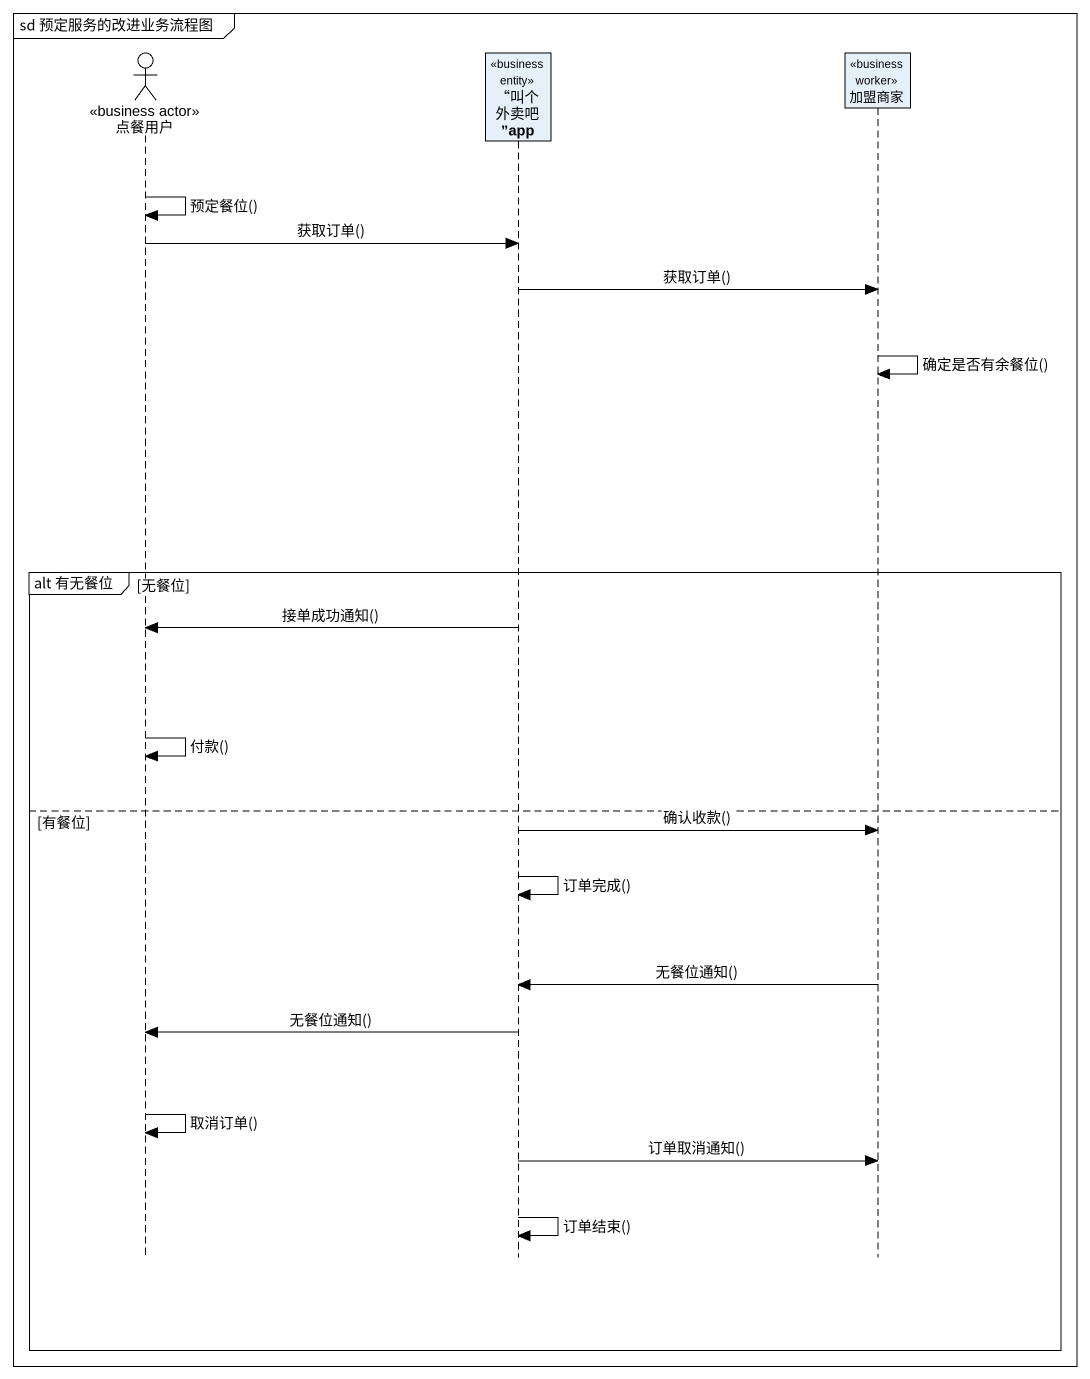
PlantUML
@startuml
mainframe sd 预定服务的改进业务流程图
hide footbox
actor 点餐用户 <<business actor>>
participant "“叫个外卖吧”app" as 叫个外卖吧_app <<business entity>>
participant 加盟商家 <<business worker>>

点餐用户 -> 点餐用户 : 预定餐位()
点餐用户 -> 叫个外卖吧_app : 获取订单()
叫个外卖吧_app -> 加盟商家 : 获取订单()
加盟商家 -> 加盟商家 : 确定是否有余餐位()
group alt 有无餐位 [无餐位]
  叫个外卖吧_app -> 点餐用户 : 接单成功通知()
  点餐用户 -> 点餐用户 : 付款()
else 有餐位
  叫个外卖吧_app -> 加盟商家 : 确认收款()
  叫个外卖吧_app -> 叫个外卖吧_app : 订单完成()
  加盟商家 -> 叫个外卖吧_app : 无餐位通知()
  叫个外卖吧_app -> 点餐用户 : 无餐位通知()
  点餐用户 -> 点餐用户 : 取消订单()
  叫个外卖吧_app -> 加盟商家 : 订单取消通知()
  叫个外卖吧_app -> 叫个外卖吧_app : 订单结束()
end
@enduml
